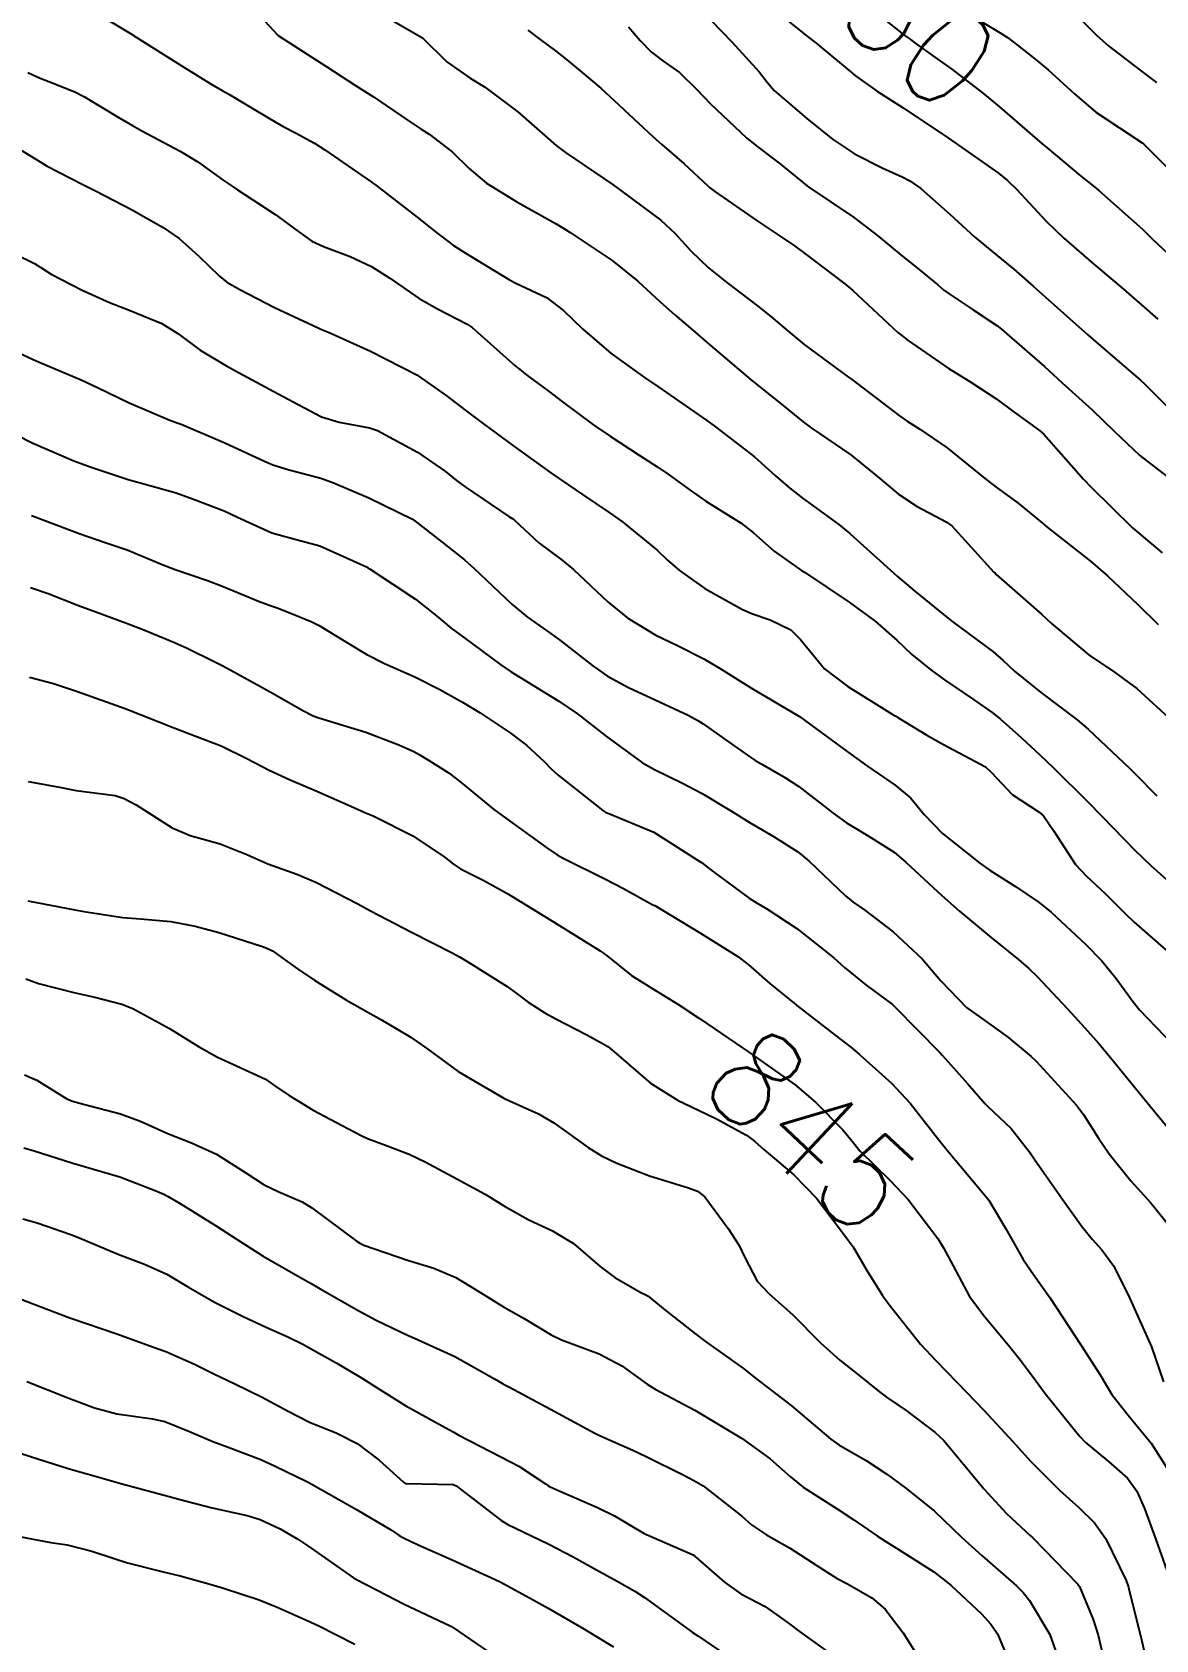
# Model space of a CAD drawing. Header units: metres. Extents: x 307586 to 320046, y 7427249 to 7434250.
# Drawn here: x 319517.4 to 319564.1, y 7429348.9 to 7429415.7 of the extents above; entities that cross this region are included whole.
import ezdxf
from ezdxf.enums import TextEntityAlignment as Align

# ---------------------------------------------------------------- set-up
doc = ezdxf.new("R2010")
doc.units = ezdxf.units.M
doc.header["$MEASUREMENT"] = 0
for name, color, linetype in [('Cotas', 45, 'Continuous'), ('Curvas de Nivel 1m', 11, 'Continuous'), ('Curvas de Nivel 5m', 15, 'Continuous')]:
    doc.layers.add(name, color=color, linetype=linetype)
doc.styles.add('Style-STANDARD', font='STANDARD.shx')

msp = doc.modelspace()

# ---------------------------------------------------------------- linework, layer by layer
at = {"layer": 'Curvas de Nivel 1m', "flags": 128}
for points, elevation in [([(319525.817, 7429417.579), (319527.653, 7429415.604), (319527.679, 7429415.585), (319527.709, 7429415.559), (319529.635, 7429414.315), (319530.878, 7429413.518), (319531.626, 7429413.045), (319533.018, 7429412.09), (319533.606, 7429411.696), (319533.936, 7429411.485), (319534.884, 7429410.759), (319535.589, 7429410.062), (319536.309, 7429409.453), (319537.572, 7429408.681), (319539.211, 7429407.762), (319539.555, 7429407.561), (319539.795, 7429407.408), (319541.541, 7429406.247), (319542.605, 7429405.379), (319543.524, 7429404.525), (319544.137, 7429403.978), (319544.883, 7429403.349), (319545.505, 7429402.809), (319547.251, 7429401.322), (319547.481, 7429401.141), (319548.501, 7429400.333), (319549.465, 7429399.538), (319549.808, 7429399.287), (319551.446, 7429398.17), (319552.567, 7429397.259), (319553.426, 7429396.531), (319554.199, 7429396.017), (319555.415, 7429395.387), (319555.641, 7429395.218), (319557.394, 7429393.291), (319557.439, 7429393.245), (319557.487, 7429393.199), (319559.369, 7429391.551), (319559.791, 7429391.166), (319561.35, 7429389.85), (319562.396, 7429389.139), (319563.333, 7429388.46), (319564.814, 7429387.107)], 836), ([(319519.664, 7429416.799), (319521.591, 7429415.631), (319521.652, 7429415.59), (319521.757, 7429415.524), (319523.634, 7429414.347), (319524.842, 7429413.592), (319525.341, 7429413.305), (319525.619, 7429413.149), (319526.652, 7429412.53), (319527.607, 7429411.955), (319527.863, 7429411.813), (319528.387, 7429411.548), (319529.176, 7429411.113), (319529.596, 7429410.842), (319531.521, 7429409.511), (319531.582, 7429409.47), (319531.723, 7429409.366), (319533.56, 7429407.949), (319534.122, 7429407.481), (319534.938, 7429406.861), (319535.543, 7429406.492), (319537.267, 7429405.443), (319537.532, 7429405.299), (319538.804, 7429404.7), (319539.52, 7429404.168), (319540.306, 7429403.402), (319541.498, 7429402.383), (319542.875, 7429401.376), (319543.479, 7429400.972), (319544.436, 7429400.319), (319545.465, 7429399.597), (319545.831, 7429399.336), (319547.444, 7429398.078), (319548.312, 7429397.307), (319548.914, 7429396.784), (319549.424, 7429396.376), (319550.948, 7429395.275), (319551.409, 7429394.903), (319553.236, 7429393.252), (319553.391, 7429393.113), (319554.114, 7429392.507), (319555.367, 7429391.473), (319555.697, 7429391.217), (319557.351, 7429389.991), (319557.782, 7429389.628), (319558.255, 7429389.186), (319559.33, 7429388.301), (319560.851, 7429387.155), (319561.309, 7429386.768), (319563.039, 7429385.133), (319563.29, 7429384.883), (319564.162, 7429383.997)], 837), ([(319560.097, 7429417.166), (319561.657, 7429415.606), (319562.163, 7429415.145), (319563.642, 7429414.015), (319564.15, 7429413.634)], 828), ([(319545.662, 7429416.199), (319546.509, 7429415.331), (319547.64, 7429414.075), (319547.968, 7429413.647), (319548.267, 7429413.31), (319549.616, 7429412.137), (319550.694, 7429411.279), (319551.597, 7429410.669), (319552.776, 7429410.073), (319553.588, 7429409.714), (319553.895, 7429409.554), (319554.36, 7429409.238), (319555.567, 7429408.168), (319556.603, 7429407.21), (319557.545, 7429406.429), (319558.225, 7429405.875), (319559.023, 7429405.178), (319559.293, 7429404.936), (319559.528, 7429404.726), (319561.296, 7429403.152), (319561.51, 7429402.961), (319562.613, 7429402.022), (319563.485, 7429401.274), (319563.631, 7429401.128), (319564.564, 7429400.204)], 832), ([(319548.684, 7429416.325), (319549.656, 7429415.553), (319549.995, 7429415.287), (319551.639, 7429413.918), (319552.56, 7429413.261), (319553.623, 7429412.585), (319555.504, 7429411.322), (319555.603, 7429411.25), (319555.645, 7429411.22), (319557.59, 7429409.867), (319557.963, 7429409.57), (319558.351, 7429409.188), (319559.563, 7429407.874), (319560.298, 7429407.163), (319561.542, 7429406.094), (319562.674, 7429405.139), (319563.526, 7429404.395), (319564.198, 7429403.798)], 831), ([(319556.472, 7429416.405), (319557.658, 7429415.704), (319557.964, 7429415.504), (319558.367, 7429415.189), (319559.095, 7429414.626), (319559.643, 7429414.169), (319560.736, 7429413.159), (319561.622, 7429412.404), (319563.546, 7429411.131), (319563.602, 7429411.086), (319564.589, 7429410.111)], 829), ([(319538.027, 7429415.804), (319538.539, 7429415.427), (319539.188, 7429414.957), (319539.645, 7429414.598), (319540.29, 7429414.054), (319541.065, 7429413.396), (319541.625, 7429412.895), (319543.244, 7429411.374), (319543.6, 7429411.055), (319544.506, 7429410.271), (319545.51, 7429409.341), (319545.582, 7429409.278), (319545.807, 7429409.11), (319547.561, 7429407.886), (319548.429, 7429407.307), (319549.106, 7429406.854), (319549.545, 7429406.531), (319551.202, 7429405.273), (319551.53, 7429404.998), (319553.409, 7429403.251), (319553.512, 7429403.16), (319553.831, 7429402.923), (319555.491, 7429401.767), (319556.387, 7429401.211), (319557.476, 7429400.503), (319558.229, 7429399.947), (319559.293, 7429399.173), (319559.461, 7429399.024), (319561.113, 7429397.153), (319561.43, 7429396.827), (319563.148, 7429395.133), (319563.411, 7429394.908), (319564.38, 7429394.093)], 834), ([(319542.218, 7429415.944), (319542.703, 7429415.379), (319543.165, 7429414.892), (319543.645, 7429414.54), (319544.326, 7429414.046), (319545.048, 7429413.349), (319545.624, 7429412.747), (319547.128, 7429411.325), (319547.599, 7429410.945), (319548.525, 7429410.238), (319549.584, 7429409.382), (319549.704, 7429409.289), (319551.564, 7429408.038), (319552.576, 7429407.26), (319553.545, 7429406.457), (319554.222, 7429405.922), (319555.063, 7429405.227), (319555.319, 7429405.011), (319555.529, 7429404.852), (319556.537, 7429404.196), (319557.516, 7429403.534), (319557.702, 7429403.384), (319557.924, 7429403.194), (319559.493, 7429401.831), (319560.232, 7429401.163), (319561.472, 7429400.031), (319562.397, 7429399.141), (319563.448, 7429398.144), (319564.781, 7429397.11)], 833), ([(319517.266, 7429414.046), (319517.626, 7429413.886), (319517.769, 7429413.822), (319518.14, 7429413.672), (319519.211, 7429413.248), (319519.617, 7429413.038), (319521.09, 7429412.153), (319521.605, 7429411.848), (319521.997, 7429411.626), (319523.595, 7429410.778), (319524.328, 7429410.337), (319525.381, 7429409.583), (319525.581, 7429409.435), (319525.975, 7429409.178), (319527.562, 7429408.141), (319528.373, 7429407.548), (319529.06, 7429407.049), (319529.546, 7429406.816), (319530.648, 7429406.413), (319531.538, 7429405.988), (319532.295, 7429405.502), (319533.525, 7429404.66), (319534.28, 7429404.238), (319535.514, 7429403.6), (319535.717, 7429403.458), (319537.489, 7429401.873), (319538.049, 7429401.432), (319538.883, 7429400.825), (319539.472, 7429400.367), (319540.769, 7429399.397), (319541.456, 7429398.937), (319542.663, 7429398.159), (319543.437, 7429397.654), (319543.859, 7429397.364), (319544.775, 7429396.698), (319545.422, 7429396.247), (319546.895, 7429395.325), (319547.409, 7429394.93), (319548.266, 7429394.171), (319549.394, 7429393.367), (319549.519, 7429393.289), (319551.375, 7429392.049), (319552.458, 7429391.259), (319553.355, 7429390.467), (319553.983, 7429389.875), (319554.768, 7429389.229), (319555.337, 7429388.822), (319556.5, 7429388.033), (319557.317, 7429387.46), (319557.647, 7429387.195), (319558.536, 7429386.412), (319559.298, 7429385.711), (319559.872, 7429385.164), (319561.279, 7429383.77), (319561.895, 7429383.144), (319563.252, 7429381.737), (319563.909, 7429381.113), (319565.231, 7429379.927)], 838), ([(319515.699, 7429411.602), (319517.591, 7429410.445), (319518.072, 7429410.157), (319519.036, 7429409.658), (319519.579, 7429409.39), (319520.099, 7429409.121), (319521.564, 7429408.358), (319522.885, 7429407.617), (319523.548, 7429407.158), (319524.369, 7429406.425), (319525.22, 7429405.585), (319525.529, 7429405.344), (319526.066, 7429405.033), (319527.514, 7429404.284), (319529.116, 7429403.536), (319529.38, 7429403.41), (319529.501, 7429403.36), (319529.784, 7429403.243), (319531.497, 7429402.475), (319533.424, 7429401.491), (319533.483, 7429401.453), (319534.636, 7429400.634), (319535.468, 7429400.002), (319536.192, 7429399.453), (319537.449, 7429398.532), (319538.992, 7429397.417), (319539.255, 7429397.237), (319539.43, 7429397.114), (319540.305, 7429396.52), (319541.417, 7429395.775), (319541.967, 7429395.384), (319543.401, 7429394.201), (319543.832, 7429393.798), (319544.326, 7429393.356), (319545.382, 7429392.617), (319546.947, 7429391.747), (319547.367, 7429391.562), (319548.095, 7429391.309), (319548.961, 7429390.898), (319549.355, 7429390.492), (319550.354, 7429389.28), (319551.332, 7429388.548), (319553.168, 7429387.399), (319553.314, 7429387.311), (319553.409, 7429387.249), (319554.601, 7429386.526), (319555.302, 7429386.136), (319557.04, 7429385.203), (319557.291, 7429384.976), (319558.154, 7429384.06), (319559.274, 7429383.327), (319559.457, 7429383.168), (319559.868, 7429382.559), (319560.782, 7429381.155), (319561.238, 7429380.666), (319562.029, 7429379.936), (319562.831, 7429379.126), (319563.217, 7429378.754), (319565.107, 7429377.101)], 839), ([(319516.677, 7429402.502), (319517.487, 7429402.128), (319517.803, 7429401.992), (319518.587, 7429401.663), (319519.218, 7429401.392), (319519.479, 7429401.279), (319520.157, 7429400.962), (319521.47, 7429400.334), (319523.167, 7429399.613), (319523.461, 7429399.5), (319523.627, 7429399.44), (319525.449, 7429398.669), (319527.116, 7429397.885), (319527.436, 7429397.755), (319528.115, 7429397.55), (319529.165, 7429397.269), (319529.43, 7429397.195), (319529.939, 7429397.013), (319531.422, 7429396.376), (319533.239, 7429395.492), (319533.412, 7429395.377), (319534.471, 7429394.541), (319535.396, 7429393.811), (319535.79, 7429393.456), (319537.371, 7429391.957), (319538.012, 7429391.43), (319538.808, 7429390.869), (319539.354, 7429390.48), (319540.738, 7429389.396), (319541.337, 7429388.976), (319542.21, 7429388.501), (319543.322, 7429387.993), (319544.699, 7429387.349), (319545.096, 7429387.129), (319545.309, 7429386.99), (319546.409, 7429386.222), (319547.296, 7429385.591), (319547.459, 7429385.482), (319547.753, 7429385.313), (319548.735, 7429384.746), (319549.284, 7429384.385), (319550.714, 7429383.276), (319551.267, 7429382.879), (319552.173, 7429382.343), (319553.249, 7429381.658), (319553.754, 7429381.235), (319555.229, 7429379.859), (319555.969, 7429379.213), (319557.208, 7429378.174), (319558.426, 7429377.181), (319558.84, 7429376.826), (319559.186, 7429376.491), (319560.454, 7429375.157), (319561.165, 7429374.366), (319561.736, 7429373.719), (319562.24, 7429373.134), (319563.136, 7429372.018), (319563.878, 7429371.112), (319565.108, 7429369.624)], 841), ([(319515.526, 7429399.636), (319517.448, 7429398.661), (319519.177, 7429397.914), (319519.435, 7429397.815), (319519.929, 7429397.645), (319521.428, 7429397.147), (319522.088, 7429396.962), (319523.423, 7429396.593), (319524.15, 7429396.329), (319525.415, 7429395.835), (319525.978, 7429395.574), (319527.403, 7429394.922), (319528.255, 7429394.692), (319529.396, 7429394.387), (319531.33, 7429393.511), (319531.392, 7429393.477), (319531.482, 7429393.418), (319533.373, 7429392.175), (319534.243, 7429391.477), (319534.854, 7429390.964), (319535.354, 7429390.589), (319536.913, 7429389.444), (319537.339, 7429389.153), (319538.058, 7429388.703), (319539.321, 7429387.927), (319540.094, 7429387.402), (319541.304, 7429386.472), (319542.798, 7429385.375), (319543.29, 7429385.1), (319544.463, 7429384.531), (319545.28, 7429384.097), (319546.558, 7429383.327), (319547.266, 7429382.885), (319548.264, 7429382.299), (319549.249, 7429381.678), (319549.713, 7429381.285), (319551.229, 7429379.84), (319551.55, 7429379.589), (319552.032, 7429379.258), (319553.21, 7429378.353), (319554.411, 7429377.228), (319555.184, 7429376.316), (319556.261, 7429375.209), (319557.166, 7429374.551), (319557.957, 7429373.985), (319558.94, 7429373.173), (319559.15, 7429372.973), (319560.827, 7429371.153), (319561.119, 7429370.758), (319561.743, 7429369.775), (319562.183, 7429369.134), (319563.086, 7429368.007), (319563.892, 7429367.112), (319565.059, 7429365.669)], 842), ([(319517.413, 7429395.653), (319517.458, 7429395.634), (319519.402, 7429394.893), (319520.522, 7429394.513), (319521.392, 7429394.217), (319522.847, 7429393.615), (319523.381, 7429393.405), (319524.727, 7429392.94), (319525.374, 7429392.697), (319526.849, 7429392.085), (319527.366, 7429391.897), (319527.619, 7429391.809), (319528.286, 7429391.546), (319529.057, 7429391.232), (319529.358, 7429391.078), (319530.466, 7429390.405), (319531.346, 7429389.866), (319532.077, 7429389.503), (319533.335, 7429388.951), (319534.376, 7429388.425), (319535.319, 7429387.892), (319536.047, 7429387.453), (319537.305, 7429386.618), (319537.974, 7429386.104), (319538.723, 7429385.419), (319539.003, 7429385.128), (319539.287, 7429384.865), (319541.151, 7429383.391), (319541.272, 7429383.315), (319541.395, 7429383.264), (319543.26, 7429382.498), (319545.071, 7429381.343), (319545.171, 7429381.269), (319545.242, 7429381.226), (319545.685, 7429380.889), (319547.227, 7429379.756), (319547.491, 7429379.582), (319547.961, 7429379.309), (319549.211, 7429378.492), (319550.742, 7429377.275), (319551.189, 7429376.874), (319552.07, 7429376.145), (319553.174, 7429375.331), (319553.277, 7429375.239), (319555.154, 7429373.33), (319555.259, 7429373.219), (319556.298, 7429372.046), (319557.031, 7429371.201), (319557.122, 7429371.11), (319558.103, 7429370.175), (319558.897, 7429369.173), (319559.098, 7429368.873), (319560.292, 7429367.158), (319561.062, 7429366.089), (319561.485, 7429365.571), (319561.881, 7429365.138), (319562.38, 7429364.463), (319563.033, 7429363.12), (319563.936, 7429361.111), (319564.441, 7429359.653)], 843), ([(319517.373, 7429392.662), (319518.103, 7429392.401), (319519.366, 7429391.915), (319520.093, 7429391.643), (319521.358, 7429391.173), (319522.085, 7429390.893), (319523.351, 7429390.371), (319523.885, 7429390.139), (319525.005, 7429389.585), (319525.34, 7429389.411), (319525.694, 7429389.22), (319527.324, 7429388.325), (319528.714, 7429387.539), (319529.109, 7429387.331), (319529.31, 7429387.25), (319529.709, 7429387.126), (319531.304, 7429386.643), (319532.67, 7429386.125), (319533.296, 7429385.847), (319533.525, 7429385.716), (319533.907, 7429385.481), (319534.762, 7429384.943), (319535.284, 7429384.54), (319536.605, 7429383.447), (319537.266, 7429382.967), (319538.82, 7429381.846), (319539.245, 7429381.554), (319539.507, 7429381.407), (319541.235, 7429380.557), (319542.006, 7429380.157), (319543.224, 7429379.479), (319543.304, 7429379.439), (319543.444, 7429379.358), (319545.207, 7429378.295), (319546.762, 7429377.324), (319547.19, 7429376.997), (319548.085, 7429376.21), (319549.173, 7429375.322), (319549.211, 7429375.29), (319551.158, 7429373.78), (319551.447, 7429373.557), (319551.815, 7429373.26), (319553.135, 7429372.064), (319553.913, 7429371.232), (319555.108, 7429369.714), (319555.5, 7429369.216), (319557.075, 7429367.345), (319557.178, 7429367.198), (319557.885, 7429366.011), (319558.355, 7429365.18), (319558.612, 7429364.74), (319559.042, 7429364.112), (319559.71, 7429363.163), (319561.004, 7429361.196), (319561.037, 7429361.149), (319561.805, 7429359.952), (319562.295, 7429359.13), (319562.97, 7429358.272), (319563.929, 7429357.11), (319564.937, 7429355.522)], 844), ([(319517.277, 7429384.602), (319518.573, 7429384.361), (319519.271, 7429384.218), (319520.892, 7429384.01), (319521.267, 7429383.893), (319521.768, 7429383.625), (319523.254, 7429382.675), (319524.005, 7429382.353), (319525.247, 7429382), (319526.366, 7429381.569), (319527.239, 7429381.178), (319528.437, 7429380.744), (319529.232, 7429380.421), (319530.976, 7429379.512), (319531.221, 7429379.375), (319531.496, 7429379.229), (319533.206, 7429378.337), (319534.916, 7429377.463), (319535.191, 7429377.312), (319535.542, 7429377.103), (319537.179, 7429376.076), (319537.545, 7429375.803), (319538.045, 7429375.427), (319538.733, 7429374.981), (319539.166, 7429374.754), (319540.479, 7429374.077), (319541.156, 7429373.7), (319541.349, 7429373.581), (319541.606, 7429373.383), (319543.133, 7429372.058), (319544.281, 7429371.348), (319545.119, 7429370.949), (319545.864, 7429370.583), (319547.109, 7429369.908), (319547.442, 7429369.651), (319547.833, 7429369.309), (319549.087, 7429368.25), (319550.017, 7429367.281), (319551.059, 7429365.919), (319551.338, 7429365.548), (319551.54, 7429365.263), (319552.101, 7429364.312), (319552.771, 7429363.244), (319553.028, 7429362.883), (319554.348, 7429361.227), (319554.996, 7429360.523), (319556.27, 7429359.207), (319556.972, 7429358.476), (319558.173, 7429357.182), (319558.542, 7429356.769), (319558.945, 7429356.336), (319560.12, 7429355.158), (319560.926, 7429354.434), (319561.577, 7429353.798), (319562.039, 7429353.133), (319562.887, 7429351.397), (319562.982, 7429351.119), (319563.016, 7429350.984), (319563.477, 7429349.114), (319563.674, 7429348.288)], 846), ([(319517.265, 7429379.636), (319519.217, 7429379.27), (319519.676, 7429379.186), (319521.213, 7429378.944), (319521.945, 7429378.89), (319523.21, 7429378.778), (319524.213, 7429378.59), (319525.204, 7429378.324), (319527.015, 7429377.743), (319527.195, 7429377.676), (319527.421, 7429377.557), (319528.462, 7429376.817), (319529.181, 7429376.324), (319530.505, 7429375.517), (319531.167, 7429375.139), (319531.96, 7429374.699), (319533.151, 7429373.988), (319533.873, 7429373.473), (319535.139, 7429372.551), (319537.04, 7429371.441), (319537.123, 7429371.401), (319538.482, 7429370.785), (319539.113, 7429370.411), (319540.535, 7429369.396), (319541.098, 7429369.039), (319541.734, 7429368.74), (319543.086, 7429368.212), (319544.71, 7429367.712), (319545.076, 7429367.578), (319545.381, 7429367.337), (319546.36, 7429366.027), (319546.805, 7429365.322), (319547.048, 7429364.825), (319547.562, 7429363.836), (319548.054, 7429363.305), (319549.02, 7429362.458), (319550.183, 7429361.278), (319550.996, 7429360.553), (319551.714, 7429359.983), (319552.641, 7429359.245), (319552.979, 7429358.996), (319553.743, 7429358.46), (319554.958, 7429357.553), (319555.308, 7429357.216), (319556.934, 7429355.266), (319556.965, 7429355.231), (319556.991, 7429355.199), (319557.917, 7429354.18), (319558.914, 7429353.256), (319559.007, 7429353.169), (319560.884, 7429351.255), (319560.953, 7429351.149), (319561.517, 7429349.788), (319561.721, 7429349.137), (319561.987, 7429347.991)], 847), ([(319517.18, 7429376.397), (319517.706, 7429376.2), (319519.175, 7429375.824), (319520.052, 7429375.641), (319521.169, 7429375.352), (319521.629, 7429375.16), (319523.154, 7429374.334), (319524.359, 7429373.588), (319525.139, 7429373.15), (319525.926, 7429372.782), (319527.13, 7429372.226), (319527.528, 7429371.955), (319528.115, 7429371.545), (319528.752, 7429371.168), (319529.117, 7429370.947), (319530.324, 7429370.304), (319531.107, 7429369.889), (319531.366, 7429369.767), (319532.118, 7429369.495), (319533.098, 7429369.121), (319533.765, 7429368.802), (319535.082, 7429368.091), (319536.256, 7429367.448), (319537.068, 7429366.959), (319538.042, 7429366.405), (319539.058, 7429365.928), (319539.929, 7429365.401), (319541.044, 7429364.452), (319541.653, 7429363.994), (319542.728, 7429363.365), (319542.937, 7429363.267), (319543.031, 7429363.209), (319543.727, 7429362.648), (319545.007, 7429361.632), (319545.411, 7429361.336), (319546.992, 7429360.204), (319547.483, 7429359.808), (319548.135, 7429359.303), (319548.974, 7429358.671), (319550.616, 7429357.273), (319550.951, 7429357.035), (319552.086, 7429356.394), (319552.939, 7429355.82), (319553.737, 7429355.232), (319554.924, 7429354.285), (319556.051, 7429353.209), (319556.901, 7429352.422), (319558.331, 7429351.178), (319558.609, 7429350.903), (319558.877, 7429350.569), (319559.721, 7429349.161), (319560.205, 7429347.794)], 848), ([(319517.13, 7429372.416), (319517.64, 7429372.184), (319518.475, 7429371.66), (319518.883, 7429371.416), (319519.12, 7429371.315), (319519.575, 7429371.189), (319521.114, 7429370.788), (319521.97, 7429370.476), (319523.107, 7429369.963), (319524.061, 7429369.59), (319525.096, 7429369.117), (319526.313, 7429368.339), (319527.077, 7429367.837), (319527.684, 7429367.551), (319528.661, 7429367.128), (319529.066, 7429366.878), (319530.901, 7429365.512), (319531.052, 7429365.42), (319531.22, 7429365.338), (319533.041, 7429364.713), (319534.131, 7429364.381), (319535.038, 7429363.995), (319535.924, 7429363.451), (319537.023, 7429362.774), (319537.876, 7429362.287), (319539.006, 7429361.608), (319539.426, 7429361.406), (319540.997, 7429360.813), (319541.931, 7429360.314), (319542.985, 7429359.564), (319543.323, 7429359.357), (319544.97, 7429358.477), (319546.907, 7429357.32), (319546.953, 7429357.294), (319548.096, 7429356.454), (319548.937, 7429355.709), (319549.473, 7429355.285), (319550.924, 7429354.353), (319551.579, 7429353.919), (319552.563, 7429353.245), (319552.91, 7429353.02), (319553.464, 7429352.675), (319554.891, 7429351.757), (319555.602, 7429351.213), (319556.871, 7429350.022), (319557.267, 7429349.594), (319557.543, 7429349.19), (319558.038, 7429347.989)], 849), ([(319517.06, 7429366.421), (319517.655, 7429366.267), (319519.054, 7429365.779), (319519.374, 7429365.647), (319521.043, 7429364.949), (319522.109, 7429364.542), (319523.031, 7429364.124), (319523.931, 7429363.591), (319525.017, 7429362.96), (319526.206, 7429362.373), (319527.007, 7429361.999), (319527.309, 7429361.859), (319528.036, 7429361.545), (319528.685, 7429361.22), (319528.998, 7429361.043), (319530.073, 7429360.439), (319530.987, 7429359.902), (319531.23, 7429359.751), (319531.618, 7429359.5), (319532.971, 7429358.665), (319534.746, 7429357.672), (319534.954, 7429357.559), (319535.132, 7429357.458), (319536.944, 7429356.527), (319537.665, 7429356.154), (319538.761, 7429355.413), (319538.867, 7429355.346), (319538.932, 7429355.311), (319539.118, 7429355.221), (319540.923, 7429354.441), (319541.634, 7429354.093), (319542.862, 7429353.361), (319542.912, 7429353.331), (319542.963, 7429353.308), (319544.9, 7429352.475), (319546.197, 7429351.327), (319546.878, 7429350.848), (319547.893, 7429350.324), (319548.866, 7429349.63), (319549.311, 7429349.286), (319550.847, 7429348.184)], 851), ([(319517.017, 7429363.083), (319518.03, 7429362.682), (319519.01, 7429362.312), (319521.003, 7429361.63), (319522.487, 7429361.097), (319522.996, 7429360.92), (319524.191, 7429360.388), (319524.987, 7429359.992), (319525.86, 7429359.571), (319526.975, 7429359.032), (319528.075, 7429358.435), (319528.96, 7429357.987), (319530.096, 7429357.519), (319530.949, 7429357.094), (319531.854, 7429356.408), (319532.872, 7429355.481), (319532.932, 7429355.438), (319532.984, 7429355.427), (319534.932, 7429355.39), (319535.051, 7429355.339), (319536.918, 7429353.905), (319537.205, 7429353.725), (319537.834, 7429353.426), (319538.906, 7429352.916), (319539.916, 7429352.382), (319540.89, 7429351.849), (319541.749, 7429351.377), (319542.472, 7429350.959), (319542.876, 7429350.701), (319544.753, 7429349.341), (319544.862, 7429349.261), (319545.091, 7429349.106), (319546.842, 7429347.917)], 852), ([(319517.223, 7429359.676), (319518.973, 7429358.975), (319520.028, 7429358.578), (319520.963, 7429358.322), (319522.444, 7429358.124), (319522.959, 7429358.007), (319523.978, 7429357.59), (319524.949, 7429357.175), (319525.578, 7429356.942), (319526.942, 7429356.428), (319527.54, 7429356.152), (319528.823, 7429355.532), (319528.932, 7429355.48), (319529.038, 7429355.422), (319530.916, 7429354.35), (319532.369, 7429353.488), (319532.694, 7429353.276), (319532.9, 7429353.157), (319533.483, 7429352.888), (319534.891, 7429352.264), (319536.678, 7429351.442), (319536.882, 7429351.344), (319538.129, 7429350.675), (319538.871, 7429350.248), (319540.354, 7429349.395), (319540.858, 7429349.094), (319541.59, 7429348.641)], 853), ([(319516.943, 7429356.698), (319517.722, 7429356.45), (319518.937, 7429356.056), (319520.4, 7429355.635), (319520.931, 7429355.485), (319521.125, 7429355.432), (319522.923, 7429354.942), (319523.801, 7429354.71), (319524.916, 7429354.428), (319526.378, 7429354.098), (319526.909, 7429353.932), (319527.743, 7429353.547), (319528.478, 7429353.115), (319528.896, 7429352.84), (319530.797, 7429351.511), (319530.882, 7429351.458), (319532.173, 7429350.788), (319532.872, 7429350.433), (319534.811, 7429349.513), (319534.863, 7429349.486), (319534.909, 7429349.46), (319536.843, 7429348.13)], 854)]:
    msp.add_lwpolyline(points, dxfattribs=dict(at, elevation=elevation))
at = {"layer": 'Curvas de Nivel 5m', "flags": 128}
for points, elevation in [([(319552.048, 7429416.887), (319553.657, 7429415.62), (319553.868, 7429415.46), (319554.162, 7429415.242), (319555.04, 7429414.622), (319555.643, 7429414.19), (319556.918, 7429413.207), (319557.624, 7429412.621), (319559.307, 7429411.174), (319559.464, 7429411.034), (319559.6, 7429410.921), (319560.984, 7429409.761), (319561.584, 7429409.281), (319561.749, 7429409.148), (319563.559, 7429407.536), (319563.98, 7429407.124), (319564.804, 7429406.37)], 830), ([(319531.664, 7429416.646), (319533.653, 7429415.49), (319534.667, 7429414.498), (319535.637, 7429413.82), (319536.228, 7429413.454), (319537.618, 7429412.423), (319538.755, 7429411.423), (319539.205, 7429411.022), (319539.596, 7429410.734), (319541.583, 7429409.39), (319543.561, 7429407.923), (319544.159, 7429407.361), (319544.822, 7429406.627), (319545.539, 7429405.939), (319546.305, 7429405.332), (319547.524, 7429404.393), (319548.121, 7429403.913), (319548.84, 7429403.3), (319549.505, 7429402.757), (319551.359, 7429401.398), (319551.483, 7429401.308), (319551.531, 7429401.27), (319553.468, 7429399.791), (319553.788, 7429399.567), (319554.319, 7429399.237), (319555.452, 7429398.465), (319557.004, 7429397.204), (319557.43, 7429396.868), (319558.394, 7429396.157), (319559.415, 7429395.331), (319559.608, 7429395.168), (319561.399, 7429393.747), (319562.115, 7429393.143), (319563.375, 7429391.952), (319564.218, 7429391.117)], 835), ([(319516.702, 7429406.528), (319517.537, 7429406.117), (319517.804, 7429405.944), (319518.228, 7429405.67), (319519.523, 7429405.007), (319520.654, 7429404.501), (319521.511, 7429404.161), (319522.827, 7429403.617), (319523.499, 7429403.203), (319524.415, 7429402.519), (319525.486, 7429401.876), (319526.04, 7429401.574), (319527.475, 7429400.798), (319528.289, 7429400.366), (319529.465, 7429399.747), (319530.196, 7429399.523), (319531.46, 7429399.287), (319531.788, 7429399.177), (319533.445, 7429398.278), (319534.617, 7429397.472), (319535.069, 7429397.105), (319535.427, 7429396.835), (319537.245, 7429395.611), (319537.414, 7429395.503), (319537.449, 7429395.475), (319537.499, 7429395.439), (319538.492, 7429394.512), (319539.397, 7429393.839), (319539.935, 7429393.405), (319541.373, 7429392.047), (319542.186, 7429391.382), (319543.356, 7429390.675), (319544.243, 7429390.247), (319545.346, 7429389.695), (319545.956, 7429389.334), (319547.33, 7429388.472), (319549.313, 7429387.29), (319551.299, 7429385.846), (319552.106, 7429385.262), (319553.285, 7429384.447), (319553.94, 7429383.9), (319554.499, 7429383.232), (319555.261, 7429382.437), (319556.815, 7429381.204), (319557.24, 7429380.899), (319558.287, 7429380.237), (319559.227, 7429379.603), (319559.766, 7429379.165), (319561.203, 7429377.835), (319561.873, 7429377.14), (319562.466, 7429376.411), (319563.176, 7429375.446), (319563.445, 7429375.117), (319565.155, 7429373.32)], 840), ([(319517.332, 7429388.933), (319518.324, 7429388.669), (319519.323, 7429388.33), (319521.313, 7429387.63), (319523.305, 7429386.838), (319524.204, 7429386.498), (319525.298, 7429386.075), (319526.336, 7429385.57), (319527.285, 7429385.065), (319528.159, 7429384.668), (319529.273, 7429384.199), (319530.8, 7429383.515), (319531.261, 7429383.308), (319531.602, 7429383.164), (319533.256, 7429382.342), (319534.564, 7429381.47), (319534.943, 7429381.168), (319535.238, 7429380.972), (319536.199, 7429380.484), (319537.228, 7429379.917), (319537.524, 7429379.733), (319538.012, 7429379.428), (319539.212, 7429378.695), (319541.032, 7429377.555), (319541.194, 7429377.452), (319541.273, 7429377.389), (319542.343, 7429376.531), (319543.179, 7429376.004), (319544.26, 7429375.349), (319545.167, 7429374.749), (319546.952, 7429373.525), (319547.154, 7429373.387), (319547.195, 7429373.361), (319547.261, 7429373.318), (319549.133, 7429371.994), (319549.98, 7429371.281), (319551.112, 7429370.13), (319551.5, 7429369.657), (319551.829, 7429369.259), (319553.085, 7429368.016), (319553.833, 7429367.232), (319555.057, 7429365.613), (319555.303, 7429365.218), (319555.584, 7429364.678), (319556.38, 7429363.207), (319557.02, 7429362.354), (319558.004, 7429361.185), (319558.449, 7429360.629), (319558.99, 7429359.891), (319559.525, 7429359.165), (319560.956, 7429357.379), (319561.179, 7429357.147), (319562.158, 7429356.345), (319562.938, 7429355.66), (319563.327, 7429355.116), (319563.642, 7429354.397), (319564.116, 7429353.108), (319564.795, 7429351.19)], 845), ([(319517.098, 7429369.375), (319517.52, 7429369.251), (319519.089, 7429368.749), (319520.323, 7429368.399), (319521.081, 7429368.167), (319522.557, 7429367.608), (319522.917, 7429367.448), (319523.071, 7429367.368), (319523.593, 7429367.069), (319525.059, 7429366.156), (319525.952, 7429365.571), (319527.043, 7429364.875), (319528.563, 7429364.004), (319529.026, 7429363.743), (319529.406, 7429363.526), (319531.014, 7429362.611), (319531.734, 7429362.223), (319533.004, 7429361.615), (319533.321, 7429361.477), (319534.995, 7429360.706), (319536.648, 7429359.781), (319536.984, 7429359.593), (319537.083, 7429359.537), (319537.271, 7429359.436), (319538.97, 7429358.527), (319540.82, 7429357.526), (319540.954, 7429357.458), (319541.105, 7429357.388), (319542.391, 7429356.812), (319542.945, 7429356.556), (319544.508, 7429355.773), (319544.935, 7429355.561), (319545.313, 7429355.336), (319546.921, 7429354.082), (319547.325, 7429353.722), (319547.94, 7429353.305), (319548.905, 7429352.755), (319550.321, 7429351.846), (319550.886, 7429351.49), (319551.309, 7429351.264), (319552.317, 7429350.688), (319552.873, 7429350.209), (319553.626, 7429349.232), (319554.834, 7429347.304)], 850), ([(319516.898, 7429353.232), (319518.224, 7429352.988), (319518.895, 7429352.878), (319519.915, 7429352.617), (319520.89, 7429352.296), (319521.399, 7429352.134), (319522.885, 7429351.766), (319523.588, 7429351.593), (319524.879, 7429351.234), (319525.355, 7429351.099), (319526.873, 7429350.6), (319527.619, 7429350.297), (319528.865, 7429349.744), (319529.355, 7429349.525), (319530.852, 7429348.763)], 855)]:
    msp.add_lwpolyline(points, dxfattribs=dict(at, elevation=elevation))

# ---------------------------------------------------------------- texts
at = {"layer": 'Cotas', "style": 'Style-STANDARD'}
for s, rotation, p in [('830', 317.67601, (319553.159, 7429416.759, 830)), ('845', 316.91058, (319549.803, 7429370.085, 845))]:
    msp.add_text(s, height=4, rotation=rotation, dxfattribs=at).set_placement(p, align=Align.MIDDLE_CENTER)

doc.saveas('drawing.dxf')
